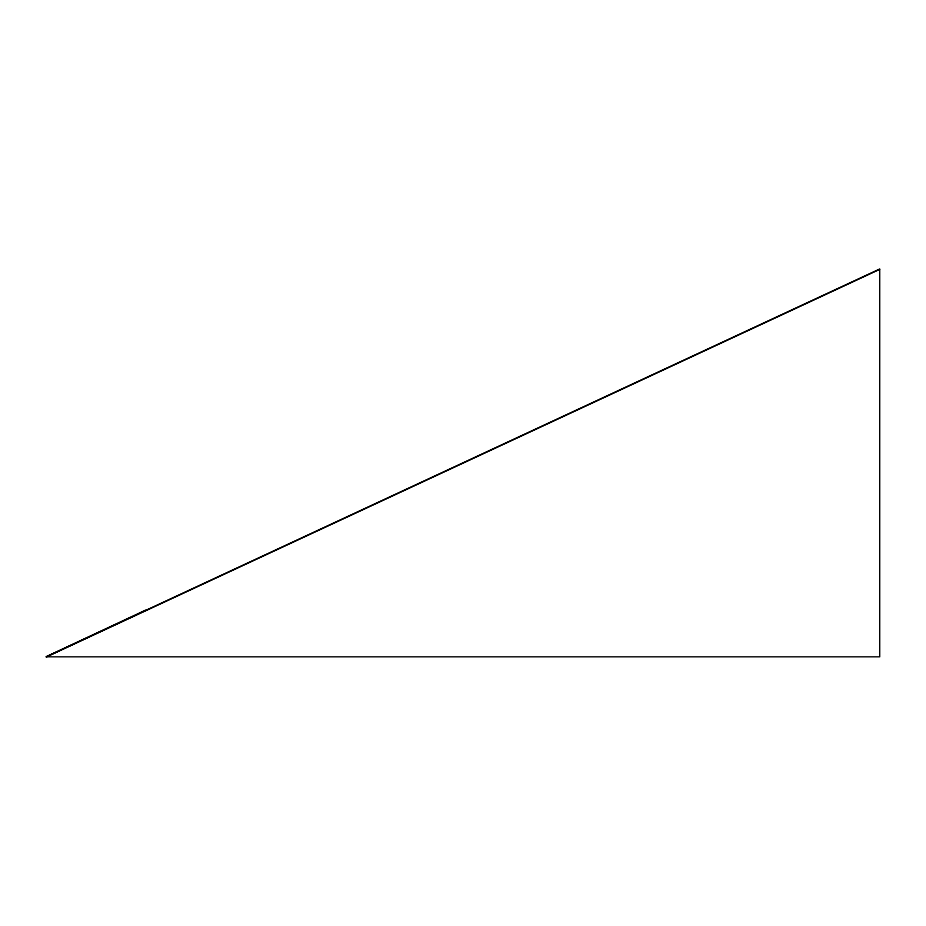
<?xml version="1.0" encoding="UTF-8"?>
<svg xmlns="http://www.w3.org/2000/svg" width="926" height="926" viewBox="0 0 926 926"><rect width="100%" height="100%" fill="white"/><g stroke="black" fill="none" stroke-linecap="round" stroke-linejoin="round"><path stroke-width="1.39" d="M145.891 610.049L46.3 656.812L879.7 656.812L879.7 269.188L46.3 656.812L879.7 269.188"/></g></svg>
